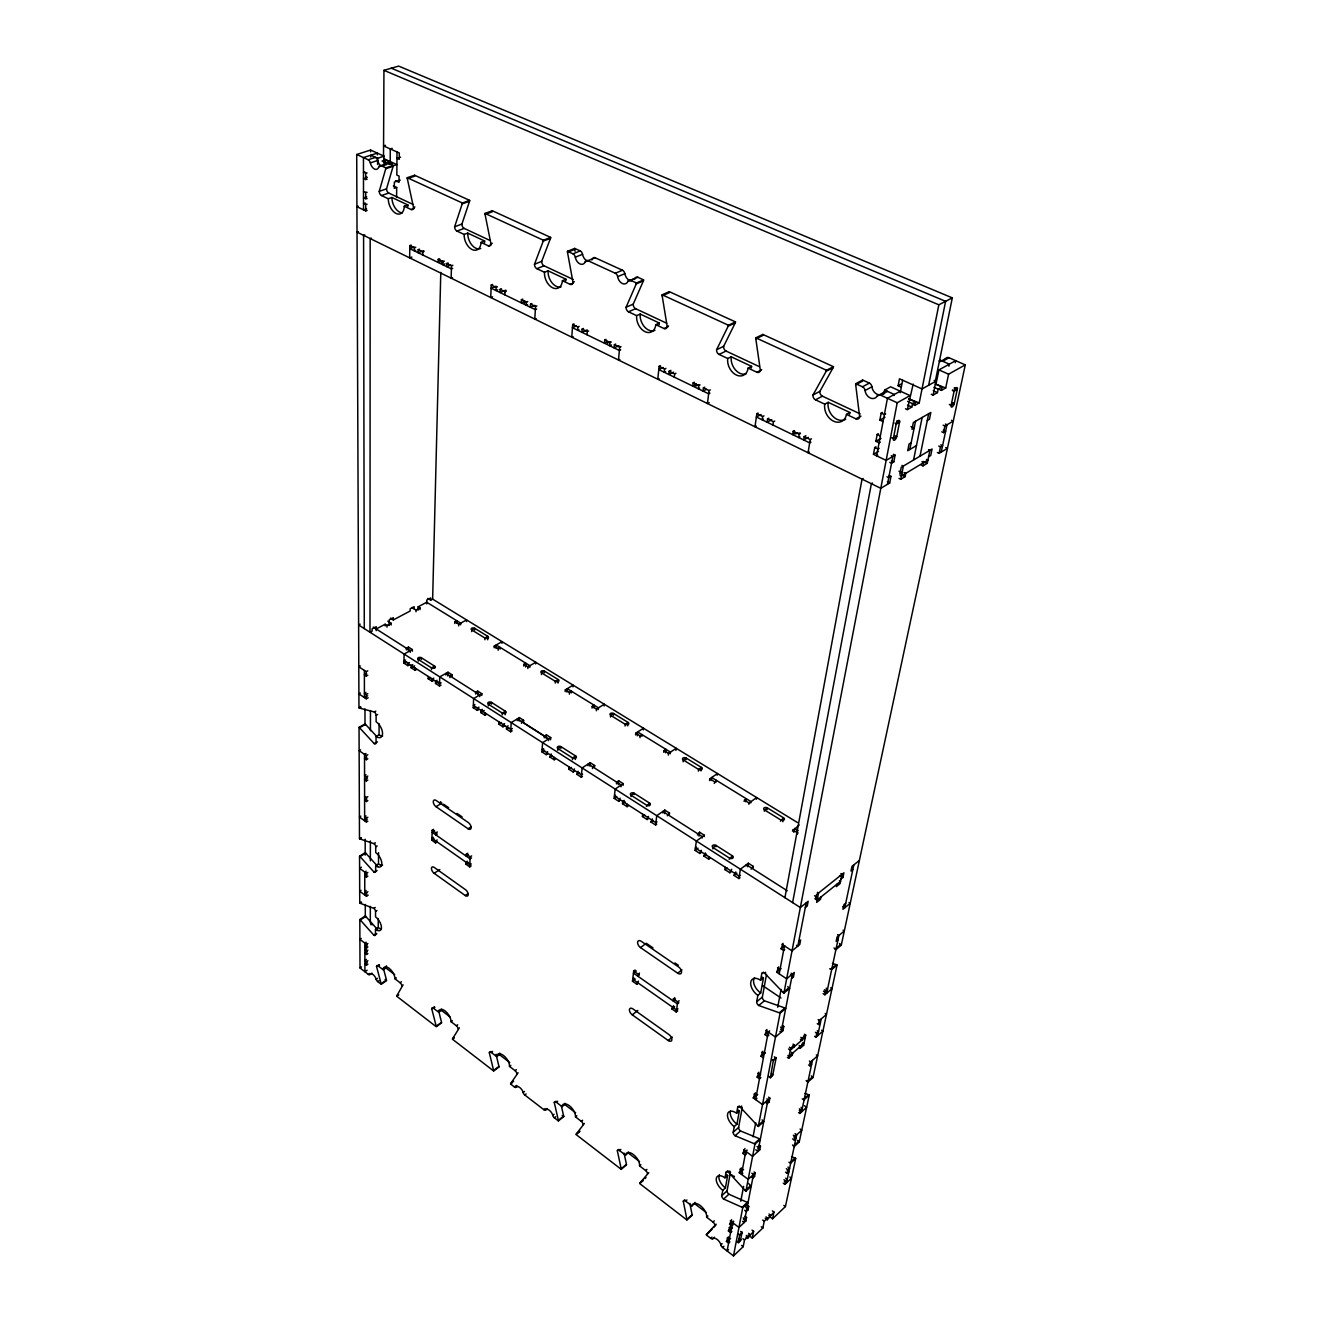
<?xml version="1.0" encoding="UTF-8"?>
<svg xmlns="http://www.w3.org/2000/svg" width="1322" height="1322" viewBox="0 0 1322 1322"><rect width="100%" height="100%" fill="white"/><g stroke="black" fill="none" stroke-linecap="round" stroke-linejoin="round"><path stroke-width="1.5" d="M370.325 923.087L370.325 906.347M370.358 860.837L370.375 840.99M370.441 730.719L370.457 710.575M370.821 157.054L370.821 155.203L377.613 158.276L384.058 156.194L384.008 165.713M370.606 151.832L370.606 150.047L356.709 154.492L358.956 707.799A2.71 1.438 60.3 0 0 359.468 708.063L374.275 711.98L375.795 711.137M372.143 924.838L370.887 922.806M377.332 154.889L377.332 153.104L370.606 150.047M377.58 929.614L365.781 916.41A2.462 1.19 57.2 0 0 365.302 915.964L359.815 919.55A2.462 1.19 57.2 0 1 360.295 919.98L373.779 935.117A2.479 1.206 57 0 0 375.481 934.621L375.498 929.316L378.241 927.499L378.274 918.592M361.617 902.381L360.228 903.273L373.845 908.363A2.495 1.223 57.2 0 1 375.547 911.436L375.531 916.824A8.709 4.263 57.1 0 1 381.463 927.532A8.709 4.263 57.1 0 1 375.498 929.316M377.828 866.488L365.698 853.087A2.528 1.272 58 0 0 365.203 852.657L359.551 856.177A2.528 1.256 58 0 1 360.047 856.606L373.928 871.991A2.545 1.272 57.8 0 0 375.663 871.38L375.679 865.761L378.505 863.977A8.94 4.528 57.9 0 0 382.587 865.249M361.402 838.065L359.981 838.941L373.994 843.667A2.561 1.305 58.1 0 1 375.729 846.84L375.712 852.558A8.957 4.511 57.9 0 1 381.827 863.597A8.957 4.511 57.9 0 1 375.679 865.761M382.62 735.957A9.452 5.04 59.8 0 1 379.05 734.768L376.059 736.503L376.043 742.766A2.694 1.421 59.6 0 1 374.209 743.608L359.551 727.761A2.677 1.405 59.9 0 0 359.039 727.331L365.004 723.944A2.661 1.405 59.9 0 1 365.516 724.373L377.398 737.197M374.275 711.98A2.727 1.454 60.1 0 1 376.126 715.367L376.109 721.746A9.469 5.04 59.8 0 1 382.554 733.479A9.469 5.04 59.8 0 1 376.059 736.503M376.208 630.66L376.225 626.694L372.077 628.892L372.077 631.156L369.995 632.247L370.177 238.555L371.383 238.125M377.596 164.424L377.613 158.276M378.505 863.977L378.555 852.657M379.05 734.768L379.1 723.712M935.232 381.595L952.319 297.88L398.666 66.1L383.942 70.314L383.512 156.74M381.314 866.29L381.314 864.77M385.396 161.548L385.413 159.979L382.124 161.053L388.85 164.126L392.105 163.069L392.089 166.208L396.897 164.622L383.925 158.69M385.115 625.95L385.132 624.248L376.208 628.975M387.015 627.157L387.032 625.455L385.132 624.248M389.197 625.471L389.246 619.82L393.328 617.671L393.295 619.935L410.134 611.028L410.184 608.781L414.183 606.666L414.15 608.913M391.114 624.992L391.13 623.29L387.792 621.191M396.583 197.523L396.683 187.509L393.345 185.956M397.013 151.997L396.831 175.066L399.079 176.09L399.013 182.32L395.542 180.717M409.407 664.801L407.854 665.66L403.954 663.148L404.086 654.06L412.348 649.548L408.448 647.069L406.383 648.193L406.366 649.895M411.192 245.082L409.837 245.595L409.655 257.889L411.886 257.046M407.854 665.66L407.903 663.396L409.44 662.537M409.837 245.595L414.397 247.792L414.348 250.883L415.703 250.387M408.382 650.903L408.448 647.069M410.266 652.374L410.283 650.672L373.234 627.074M416.595 669.411L415.042 670.271L411.125 667.759L411.159 665.478L412.712 664.635M419.57 249.147L418.215 249.643L418.165 252.733L423.552 250.734M412.315 651.25L412.348 649.548M416.017 611.772L416.05 610.086L411.886 607.509M415.042 670.271L415.091 668.007M422.759 254.964L422.809 251.874L418.215 249.643M418.066 610.169L418.132 606.798L426.725 602.254M418.281 661.165L418.314 659.463A2.148 1.272 1.4 0 1 418.38 657.662A2.148 1.272 1.4 0 1 421.404 657.761L434.608 666.156L434.558 668.304M419.999 609.657L420.032 607.971L418.132 606.798M421.371 659.463L421.404 657.761L418.314 659.463L431.517 667.891A2.148 1.289 1.6 0 0 434.558 667.974A2.148 1.289 1.6 0 0 434.608 666.156L431.517 667.891L431.484 669.61M426.692 603.939L426.775 600.006L430.724 597.924L430.675 600.171L432.641 599.13L797.43 822.515M433.715 680.417L432.178 681.293L428.196 678.731L428.262 676.467M439.598 258.831L438.243 259.343L438.177 262.45L441.763 261.095A2.495 1.074 2.9 0 0 443.498 261.492M432.641 599.13L440.788 272.365M441.697 262.83L441.746 261.095L439.813 260.153M432.178 681.293L432.228 679.029L433.781 678.153M438.243 259.343L442.903 261.607L442.837 264.714L445.068 263.855M441.036 685.127L439.482 686.002L435.5 683.424L435.549 681.161L437.103 680.285M448.158 262.979L446.803 263.491L446.72 266.598L450.769 265.061M437.086 841.982L435.632 842.907L431.897 840.28L432.178 830.282L433.633 829.357M439.482 686.002L439.747 676.881L447.993 672.22L452.008 674.765L451.959 676.484M446.803 263.491L451.496 265.772L451.133 278.182L452.488 277.653M435.632 842.907L435.698 840.924L437.152 839.999M437.384 831.984L435.93 832.893L435.863 834.909L437.318 833.984M445.878 675.096L445.927 673.377L479.803 694.942L479.721 696.661M738.188 1242.564L739.742 1234.649L742.138 1232.104L740.353 1240.912L738.436 1242.779L736.635 1240.945M447.861 676.071L447.993 672.22M449.893 677.657L449.959 675.939L452.008 674.765M454.768 623.505L454.834 621.819L456.801 620.745L456.718 623.273M458.651 625.901L458.717 624.215L466.583 619.919L466.517 621.604M460.634 624.827L460.684 623.141L426.576 602.154M471.69 631.635L471.772 629.95A2.082 1.206 2.6 0 1 471.772 628.231A2.082 1.206 2.6 0 1 474.714 628.314L487.868 636.378A2.099 1.223 2.8 0 1 487.868 638.129A2.099 1.223 2.8 0 1 484.91 638.03L471.772 629.95L474.714 628.314L474.648 630.016M471.194 865.927L469.74 866.885L465.922 864.191L466.005 862.192L467.443 861.233M467.79 853.202L466.336 854.144L466.253 856.16L468.434 854.739M478.895 709.435L477.358 710.344L473.243 707.716L473.64 698.545L481.852 693.753L477.738 691.142L475.689 692.331L475.623 694.05M492.61 284.494L491.255 285.04L490.71 297.533L492.511 296.806M469.74 866.885L470.186 856.838L471.64 855.896M477.589 694.579L477.738 691.142M477.358 710.344L477.457 708.063L478.994 707.154M497.452 286.841L496.114 287.386L495.981 290.526L497.766 289.799M486.446 714.293L484.91 715.219L480.778 712.558L480.894 710.278L482.431 709.369M501.517 288.807L500.162 289.353L500.03 292.493L505.83 290.146M481.77 695.471L481.852 693.753M484.844 639.732L484.91 638.03L487.868 636.378L487.702 639.765M484.91 715.219L485.025 712.922M504.905 294.856L505.054 291.716L506.392 291.171M488.347 705.948L488.429 704.229A2.198 1.339 2.8 0 1 488.413 702.329A2.198 1.339 2.8 0 1 491.52 702.412L505.417 711.269A2.198 1.355 3.1 0 1 505.45 713.186A2.198 1.355 3.1 0 1 502.343 713.103L488.429 704.229L491.52 702.412L491.42 704.13M494.147 647.78L494.23 646.078L502.063 641.649L501.98 643.335M496.014 648.358L496.196 644.971L529.907 665.693L529.792 667.395M498.146 650.242L498.229 648.54L500.195 647.433L500.096 649.119M504.492 725.894L502.955 726.819L498.774 724.125L498.89 721.845M522.785 299.103L521.446 299.664L521.281 302.804L524.851 301.333A2.578 1.14 3.9 0 0 526.933 301.78M502.244 714.822L502.343 713.103L505.417 711.269L505.235 714.706M524.735 303.118L523.793 300.854M502.955 726.819L503.087 724.522L504.624 723.597M527.742 301.515L526.404 302.06L526.239 305.217L527.577 304.655M512.209 730.835L510.672 731.777L506.458 729.066L506.59 726.786L508.127 725.844M531.89 303.515L530.552 304.077L530.37 307.233L534.815 305.365M510.672 731.777L511.201 722.589L519.397 717.631L523.628 720.325L523.512 722.043M536.881 305.927L535.542 306.489L534.782 319.098L536.137 318.519M517.249 720.589L517.348 718.854L548.713 738.849L548.597 740.568M519.182 721.068L519.397 717.631M523.743 666.024L523.859 664.322L525.809 663.181L525.578 666.999M521.479 723.283L521.595 721.564L523.628 720.325M527.842 668.535L527.941 666.833L535.757 662.272L535.641 663.975M541.442 674.567L541.557 672.865A2.132 1.272 4.1 0 1 541.475 671.047A2.132 1.272 4.1 0 1 544.482 671.13L558.314 679.624A2.148 1.289 4.4 0 1 558.413 681.458A2.148 1.289 4.4 0 1 555.389 681.359L541.557 672.865L544.482 671.13L544.367 672.832M547.771 753.705L546.25 754.664L541.921 751.888L542.598 742.667L550.745 737.577L546.416 734.834L544.383 736.106L544.267 737.825M574.029 323.907L572.69 324.485L571.748 337.193L573.104 336.598M546.168 738.287L546.416 734.834M546.25 754.664L547.572 751.64M579.168 326.402L577.846 326.98L577.598 330.17L578.937 329.575M550.58 739.742L550.745 737.577M555.257 683.077L555.389 681.359L558.314 679.624L558.049 683.028M555.339 759.043L554.199 759.77L549.853 756.977L551.175 753.953M583.465 328.484L582.143 329.062L581.895 332.252L587.199 329.922M554.199 759.77L554.381 757.473M587.067 334.763L587.315 331.574L588.654 330.979M557.818 750.351L557.967 748.616A2.247 1.421 4.5 0 1 557.851 746.616A2.247 1.421 4.5 0 1 561.024 746.699L575.648 756.002A2.247 1.421 4.9 0 1 575.764 758.035A2.247 1.421 4.9 0 1 572.591 757.952L557.967 748.616L561.024 746.682L560.875 748.434M565.172 691.555L565.304 689.853L573.087 685.127L572.955 686.845M566.973 692.084L567.254 688.663L598.436 707.832L598.288 709.55M569.385 694.149L569.518 692.447L571.468 691.257L571.319 692.959M574.31 771.238L573.17 771.982L568.774 769.156L568.972 766.843M606.038 339.407L604.716 340.002L604.451 343.208L607.971 341.621A2.644 1.223 5 0 0 610.12 342.084M572.443 759.687L572.591 757.952L575.648 756.002L575.334 759.472M607.79 343.423L606.848 341.109M573.17 771.982L574.508 768.941M611.309 341.952L609.971 342.547L609.706 345.753L611.475 344.959M582.424 776.444L581.283 777.187L576.855 774.345L578.193 771.304M615.705 344.084L614.383 344.678L614.102 347.884L618.944 345.686M581.283 777.187L582.11 767.933L590.223 762.695L594.669 765.521L594.503 767.256M620.993 346.645L619.671 347.24L618.498 360.047L619.853 359.435M592.058 708.113L592.223 706.394L594.156 705.188L593.925 707.766M588.042 765.735L588.207 763.984L621.208 785.02L621.026 786.755M589.893 766.165L590.223 762.695M596.354 710.757L596.519 709.038L604.27 704.213L604.088 705.931M592.487 768.578L592.653 766.843L594.669 765.521M610.5 717.086L610.698 715.351A2.181 1.339 5.7 0 1 610.516 713.434A2.181 1.339 5.7 0 1 613.59 713.516L613.425 715.235M619.853 800.504L618.713 801.281L614.168 798.356L615.143 789.069L623.224 783.665L618.679 780.773L616.663 782.112L616.482 783.863M660.438 365.731L659.133 366.359L657.761 379.249L659.1 378.604M618.266 784.69L618.679 780.773M625.025 726.009L625.223 724.291L628.099 722.44L613.59 713.533L610.681 715.367L625.223 724.291A2.198 1.355 6.1 0 0 628.314 724.373A2.198 1.355 6.1 0 0 628.115 722.44L627.735 725.877M618.713 801.281L620.101 798.191M665.908 368.375L664.586 369.003L664.239 372.242L665.561 371.614M623.042 785.417L623.224 783.665M628.611 805.627L627.091 806.651L622.513 803.71L622.761 801.396L624.281 800.372M670.915 370.375L669.163 371.218L668.816 374.457L673.609 372.16M627.091 806.651L627.339 804.338M674.303 377.117L674.666 373.878L675.972 373.25M635.568 734.933L635.75 733.214L643.467 728.207L643.252 729.942M637.254 735.825L637.683 731.958L670.452 752.119L670.237 753.837M631.007 796.621L631.139 795.315A2.297 1.487 6.5 0 1 630.941 793.2A2.297 1.487 6.5 0 1 634.18 793.266L649.565 803.082A2.313 1.504 6.9 0 1 649.796 805.23A2.313 1.504 6.9 0 1 646.557 805.148L631.139 795.315L634.18 793.266L634.031 794.572M639.997 737.659L640.178 735.941L642.112 734.668L641.914 736.404M648.573 818.467L647.069 819.508L642.442 816.533L642.707 814.203M694.463 382.207L693.158 382.835L692.778 386.09L696.248 384.388A2.727 1.289 6.3 0 0 698.776 384.851M646.392 806.453L649.565 803.082L649.251 805.693M696.016 386.206L696.231 384.388L695.075 383.826M647.069 819.508L648.474 816.401M700.049 384.917L698.743 385.545L698.363 388.8L699.668 388.156M656.737 824.201L655.613 824.994L650.953 822.003L652.357 818.896M704.725 387.164L703.42 387.825L703.023 391.081L706.51 389.346M638.212 983.155L636.807 984.246L632.478 981.221L633.701 971.108L635.138 970.018M663.809 752.35L664.008 750.632L665.941 749.343L665.511 752.796M655.613 824.994L656.753 815.691L664.801 810.105L669.477 813.08L669.263 814.831M710.36 389.891L709.055 390.552L707.435 403.541L709.187 402.665M636.807 984.246L638.46 981.139M639.468 973.058L637.799 976.165L639.22 975.074M668.321 755.126L668.535 753.408L676.203 748.285L675.922 750.433M662.619 812.799L662.785 811.493L702.379 836.71L702.18 838.016M664.355 813.592L664.801 810.105M667.313 815.79L669.477 813.08M683.094 761.753L683.325 760.034A2.247 1.405 7.6 0 1 683.044 758.002A2.247 1.405 7.6 0 1 686.184 758.084L701.47 767.454A2.264 1.421 8 0 1 701.767 769.503A2.264 1.421 8 0 1 698.594 769.421L683.325 760.034L686.184 758.084L685.969 759.803M698.363 771.156L698.594 769.421L701.47 767.454L700.99 770.908M677.674 1010.851L676.253 1011.974L671.824 1008.851L673.526 1005.712M674.666 997.614L672.964 1000.771L675.443 998.804M701.354 852.376L699.867 853.467L695.058 850.377L696.38 841.04L704.362 835.273L699.553 832.216L697.388 834.959M758.134 413.026L756.845 413.703L754.978 426.791L756.283 426.097M699.008 836.148L699.553 832.216M676.253 1011.974L677.707 1001.861L679.128 1000.737M709.55 780.542L709.798 778.823L717.416 773.519L717.168 775.254M699.867 853.467L701.321 850.31M763.967 415.852L762.678 416.529L762.199 419.818L763.488 419.124M711.269 780.509L711.715 777.485L750.979 801.628L750.764 802.933M704.18 836.578L704.362 835.273M714.211 783.417L716.375 780.36L716.111 782.079M709.831 858.325L708.708 859.151L703.882 856.045L705.337 852.888M768.859 418.215L767.553 418.892L767.074 422.181L771.8 419.685M708.708 859.151L709.055 856.821M772.957 425.023L773.436 421.735L774.725 421.057M712.905 848.939L713.087 847.617A2.38 1.57 9 0 1 712.773 845.369A2.38 1.57 9 0 1 716.078 845.436L732.371 855.813A2.38 1.586 9.5 0 1 732.718 858.094A2.38 1.586 9.5 0 1 729.397 858.028L713.087 847.617L716.078 845.436L715.88 846.758M730.967 871.909L729.86 872.751L724.952 869.595L725.315 867.265M794.489 430.625L793.2 431.319L792.688 434.624L796.108 432.757A2.826 1.388 8 0 0 800.041 432.922M729.182 859.35L732.371 855.813L731.958 858.441M795.91 434.013L794.853 432.178M729.86 872.751L731.71 869.298M800.471 433.517L799.182 434.211L798.67 437.516L799.942 436.822M744.104 801.363L746.203 798.703L745.724 801.727M740.006 877.709L738.882 878.552L733.958 875.379L735.809 871.925M805.891 435.698L804.189 436.64L803.66 439.945L808.353 437.367M748.863 804.305L749.078 802.999L756.647 797.53L756.349 799.265M738.882 878.552L740.403 869.198L748.335 863.233L753.292 866.389L753.077 867.711M811.493 438.854L810.221 439.548L808.056 452.752L809.345 452.041M746.137 866.042L746.352 864.72L787.251 890.764M747.756 866.753L748.335 863.233M751.111 869.198L753.292 866.389M764.331 811.278L764.562 809.989A2.313 1.487 10 0 1 764.166 807.841A2.313 1.487 10 0 1 767.388 807.907L783.516 817.806A2.33 1.504 10.4 0 1 783.946 819.987A2.33 1.504 10.4 0 1 780.707 819.904L764.562 809.989L767.388 807.907L767.091 809.642M780.476 821.21L783.516 817.806L782.839 821.722M709.17 1232.203L706.245 1234.897L710.674 1238.317A2.826 1.438 49.7 0 0 712.855 1238.714A5.652 2.875 49.5 0 1 717.251 1239.54A5.652 2.875 49.5 0 1 720.837 1244.861A2.842 1.438 49.4 0 0 722.622 1247.522L733.495 1255.9L742.733 1207.697A2.908 1.52 49.3 0 0 742.105 1207.3L723.63 1199.054A2.875 1.504 49.7 0 1 721.795 1195.65L722.754 1190.345L725.398 1187.949L727.662 1175.44A10.113 5.338 49.8 0 0 725.96 1174.366M722.754 1190.345A10.113 5.338 49.8 0 1 716.276 1178.414A10.113 5.338 49.8 0 1 725.001 1177.852L725.976 1172.449L727.976 1170.648M725.976 1172.449A2.908 1.553 49.8 0 1 728.488 1172.267L745.294 1190.577A2.925 1.553 49.4 0 0 745.922 1191.139L754.945 1144.108A2.991 1.636 49.5 0 0 754.284 1143.712L735.115 1135.747A2.958 1.619 50 0 1 733.214 1132.227L734.222 1126.575L736.949 1124.179L739.362 1110.86A10.394 5.718 50.1 0 0 737.61 1109.786M734.222 1126.575A10.411 5.718 50.1 0 1 727.546 1114.198A10.411 5.718 50.1 0 1 736.635 1113.256L737.659 1107.489L739.378 1105.985M766.529 974.314L762.381 997.052A3.123 1.851 50.7 0 0 764.397 1000.804L785.02 1007.992A3.14 1.867 50.2 0 1 785.731 1008.372L780.063 1013.164A3.156 1.867 50.3 0 0 779.352 1012.784L758.729 1005.513A3.123 1.851 50.8 0 1 756.696 1001.746L757.853 995.35A10.989 6.527 51 0 1 750.764 982.081A10.989 6.527 51 0 1 760.58 980.23L763.438 977.883A10.973 6.544 50.9 0 0 762.199 977.14M760.58 980.23L761.753 973.686L763.554 972.232M757.853 995.35L760.712 992.987L763.438 977.883M792.44 831.158L799.132 824.994M721.795 1195.65L727.067 1190.841L730.488 1172.036M733.214 1132.227L738.618 1127.451L742.27 1107.39M793.844 832.348L794.555 828.431L798.191 830.662M784.921 897.671L862.027 479.142L863.15 478.481M797.364 834.182L797.844 832.695M883.889 394.088L884.633 390.056L890.615 386.801L900.299 391.196M729.876 1241.87L728.587 1243.093L726.439 1241.441L728.372 1236.83M731.859 1231.344L730.554 1232.567L728.405 1230.931L730.355 1226.271M733.099 1224.75L731.793 1225.973L729.645 1224.321L731.595 1219.644M754.003 1171.92L755.259 1172.845L748.186 1179.34L739.279 1172.73L741.295 1167.871M746.467 1153.858L745.129 1155.081L742.881 1153.428L744.93 1148.504M768.528 1097.161L769.834 1098.103L762.53 1104.548L753.259 1097.938L755.358 1092.798M760.861 1077.579L759.472 1078.785L757.142 1077.133L758.927 1072.225M763.405 1057.897L761.042 1056.245L762.844 1051.254M768.892 1035.043L767.471 1036.25L765.074 1034.597L766.925 1029.524M791.548 978.462L793.448 976.875L794.307 972.48L786.656 978.825L776.741 972.199L778.641 966.894M784.706 949.543L783.615 950.419L781.104 948.766L783.054 943.363M893.325 454.305L895.11 455.148L886.153 460.403L873.462 454.322L874.734 447.53L876.007 446.803M880.353 442.077L879.08 442.804L875.891 441.3L877.18 434.459L878.452 433.732M883.063 421.586L879.857 420.082L881.163 413.142L882.435 412.431M768.264 1032.069L755.573 1099.573L756.944 1098.367M779.203 973.851L784.458 945.908M792.605 902.596L871.38 483.72L872.503 483.042M740.783 1201.235L743.625 1186.363M753.061 1136.771L755.721 1122.725M777.7 1007.232L781.104 989.385M894.102 395.526L894.283 394.501M901.323 387.181L898.134 385.743L899.472 378.786L922.012 388.949L935.926 381.215L934.109 380.406M737.659 1107.489A2.991 1.653 50.1 0 1 740.287 1107.192L757.688 1125.881A3.008 1.669 49.6 0 0 758.332 1126.443L780.063 1013.164M761.753 973.686A3.156 1.9 51 0 1 764.595 973.141L783.235 992.558A3.189 1.917 50.4 0 0 783.913 993.119L897.208 402.764L910.065 395.609L900.332 391.18L887.442 398.269L876.618 455.826L877.758 455.181M900.265 392.7L902.645 380.24M896.217 423.751L893.358 438.557A3.008 1.289 -63.7 0 0 894.548 440.143A3.008 1.289 -63.7 0 0 896.729 436.607L899.604 421.817A2.313 0.992 -63.9 0 0 899.472 420.644L899.175 420.429A3.52 1.504 -63.9 0 0 897.175 421.685L896.878 422.131A2.313 0.992 -63.9 0 0 896.2 423.751L894.994 423.189M806.222 902.843L797.827 946.122L796.555 945.296M887.459 484.315L892.879 456.454L891.292 455.693M730.289 1220.867L738.948 1227.444L745.889 1220.933L746.566 1217.463L744.947 1216.223M744.666 1210.291L746.302 1211.514L748.037 1209.894L748.731 1206.391L747.095 1205.152M751.54 1177.175L752.796 1178.1L754.548 1176.481L755.259 1172.845M743.575 1149.71L752.598 1156.32L759.753 1149.826L760.481 1146.108L759.208 1145.166M765.95 1102.68L767.256 1103.622L769.073 1102.003L769.834 1098.103M765.868 1030.416L775.485 1037.043L782.971 1030.631L783.781 1026.45L782.426 1025.525M358.378 231.647L357.023 232.127L880.799 488.314L889.673 482.993L890.978 476.366L889.194 475.507M889.789 462.336L891.573 463.196L893.788 461.89L895.11 455.148M733.495 1255.9L743.195 1246.679L744.517 1239.937L747.922 1236.698L746.319 1235.475M905.504 408.762L907.322 409.605L913.188 384.091M745.988 1237.177L747.591 1238.383L747.922 1236.698M907.322 409.605L911.783 407.077L912.477 403.607L915.485 401.905L908.825 398.88M747.591 1238.383L753.623 1231.311L752.02 1230.104M912.973 404.549L914.791 405.391L915.485 401.905M898.993 478.399L900.761 479.258L903.356 466.071L901.968 465.41M749.078 1235.64L752.268 1238.07L753.623 1231.311M915.551 421.239L909.784 449.513M914.791 405.391L919.236 402.88L938.835 304.804L952.319 297.88M787.367 1057.352L788.689 1058.278L790.721 1048.181L794.34 1045.024L793.018 1044.116M820.979 896.977L820.516 899.307L816.682 902.381L818.516 893.044L817.393 892.333M900.761 479.258L905.107 476.631L905.768 473.359L904 472.516M788.689 1058.278L792.308 1055.121L792.721 1053.105L791.382 1052.196M794.34 1045.024L793.944 1047.057L792.605 1046.148M913.552 460.006L922.145 417.471M928.655 385.264L945.61 301.333L391.329 68.199M920.013 456.156L928.672 413.736M752.268 1238.07L762.877 1227.989L764.248 1221.247L767.603 1218.074L766 1216.884M931.299 394.253L933.101 395.063L935.926 381.215M798.769 1047.421L800.091 1048.329L800.504 1046.313L799.182 1045.421M804.404 1034.234L805.742 1035.126L802.157 1038.249L801.743 1040.265L800.421 1039.356M936.092 383.694L938.951 369.896L948.585 374.176L965.291 364.872L948.981 357.733A3.817 3.09 64.2 0 0 945.527 358.708A7.635 6.164 64.7 0 1 939.099 360.84M765.256 1218.273L767.239 1219.776L767.603 1218.074M933.101 395.063L937.447 392.617L938.157 389.18L942.123 386.949L935.513 383.991M800.091 1048.329L803.66 1045.223L805.742 1035.126M836.809 884.302L836.33 886.632L840.081 883.608L841.998 874.305L840.891 873.611M921.252 465.047L923.004 465.889L923.681 462.617L921.93 461.791M767.239 1219.776L773.965 1212.043L772.379 1210.853M939.612 389.577L941.413 390.387L942.123 386.949M923.004 465.889L927.251 463.328L929.928 450.273L928.556 449.629M948.899 366.194L949.328 364.178L939.81 359.964M841.056 878.965L842.924 877.461L843.899 872.801L816.599 894.564L815.674 899.257L817.607 897.721L814.534 895.771M770.181 1217L772.56 1218.785L773.965 1212.043M941.413 390.387L945.709 387.957L948.585 374.176M955.277 362.674L955.69 360.675L938.917 369.912M783.252 1183.19L784.871 1184.38L785.598 1180.91L787.268 1179.356L785.648 1178.183M785.565 1172.184L787.201 1173.358L787.929 1169.854L789.598 1168.301L787.978 1167.128M792.572 1138.837L794.241 1140.027L795.001 1136.391L801.743 1130.211L800.091 1129.038M798.571 1112.562L799.843 1113.455L800.62 1109.736L802.338 1108.183L801.066 1107.307M808.601 1064.921L809.89 1065.813L810.717 1061.913L817.64 1055.782L816.352 1054.89M814.6 1036.349L815.922 1037.241L816.765 1033.242L818.516 1031.705L817.211 1030.813M817.277 1023.625L818.599 1024.517L819.458 1020.468L826.498 1014.371L825.176 1013.478M823.094 993.599L824.878 994.788L825.754 990.624L827.539 989.104L826.184 988.212M937.381 452.554L939.116 453.363L940.504 446.853L942.586 445.597L940.834 444.787M941.743 431.815L943.495 432.625L944.899 426.015L953.278 421.107L951.51 420.297M812.452 1060.376L801.545 1111.901L799.298 1110.331M817.674 1035.704L821.226 1018.932M853.83 864.885L844.758 907.784L842.874 906.595M941.214 452.107L946.998 424.775L945.428 424.065M954.187 390.816L951.113 405.309A2.925 1.19 -64.2 0 0 952.171 406.912A2.925 1.19 -64.2 0 0 954.269 403.491L957.359 389.015A2.247 0.925 -64.4 0 0 957.277 387.858L957.012 387.627A3.421 1.405 -64.3 0 0 955.145 388.8L954.848 389.23A2.247 0.925 -64.4 0 0 954.187 390.816L952.402 390.023M772.56 1218.785L785.417 1206.573L795.695 1158.469A2.826 1.57 48.7 0 0 795.067 1158.089L791.597 1156.651M792.556 1144.968L793.58 1146.075A2.859 1.586 48.8 0 0 794.192 1146.604L799.232 1141.96L809.246 1095.128A2.908 1.669 48.9 0 0 808.585 1094.748L804.982 1093.377M806.139 1080.487L807.213 1081.627A2.941 1.702 49.1 0 0 807.841 1082.156L812.997 1077.546L837.041 965.043A3.057 1.9 49.6 0 0 836.33 964.68L832.447 963.424M834.05 947.957L835.207 949.13A3.107 1.95 49.9 0 0 835.884 949.675L841.288 945.164L965.291 364.872M740.766 1240.053L739.18 1238.714M407.787 206.562A12.063 7.337 70.7 0 0 407.903 204.993L404.251 206.265A12.096 7.321 70.6 0 1 396.154 213.503A12.096 7.321 70.6 0 1 388.271 198.746L381.48 195.54A3.437 2.066 70.8 0 1 379.232 191.343L385.743 168.737A3.487 2.099 71.4 0 0 385.842 167.861L393.212 165.448A3.487 2.115 71.5 0 1 393.113 166.308L386.536 188.864A3.437 2.082 70.9 0 0 388.767 193.062L412.828 204.332M484.513 242.62A12.328 7.833 70.1 0 0 484.662 241.034L481.043 242.405A12.344 7.816 70.1 0 1 472.185 249.594A12.344 7.816 70.1 0 1 464.121 234.44L456.933 231.053A3.52 2.214 70.3 0 1 454.636 226.74L462.204 203.885A3.569 2.247 70.9 0 0 462.336 202.993L469.657 200.382A3.553 2.247 71.1 0 1 469.525 201.275L461.907 224.079A3.503 2.214 70.4 0 0 464.187 228.392L489.652 240.307M534.501 264.235L543.226 241.133A3.636 2.396 70.3 0 0 543.392 240.24L550.663 237.415A3.636 2.413 70.4 0 1 550.497 238.324L541.706 261.359L534.501 264.235A3.586 2.363 69.5 0 0 536.848 268.68L544.466 272.266A12.609 8.362 69.3 0 0 552.712 287.832A12.609 8.362 69.3 0 0 562.412 280.71L565.998 279.223A12.592 8.362 69.3 0 1 565.799 280.842M626.099 307.233L636.246 283.9A3.735 2.594 69.2 0 0 636.444 282.974L643.616 279.917A3.718 2.594 69.3 0 1 643.417 280.826L633.238 304.126L626.099 307.233A3.685 2.545 68.3 0 0 628.512 311.81L636.642 315.644A12.923 8.99 67.9 0 0 645.086 331.706A12.923 8.99 67.9 0 0 655.795 324.65L659.348 323.047A12.906 8.99 68 0 1 659.067 324.7M403.078 984.791L396.782 995.813L398.467 994.64M716.607 349.719L728.191 326.17A3.817 2.776 67.7 0 0 728.439 325.245L735.511 321.924A3.801 2.776 67.8 0 1 735.263 322.849L723.63 346.364L716.607 349.719A3.768 2.727 66.7 0 0 719.069 354.428L727.711 358.51A13.253 9.634 66.2 0 0 736.354 375.035A13.253 9.634 66.2 0 0 748.103 368.094L751.59 366.376A13.22 9.634 66.2 0 1 751.26 368.028M459.378 1027.838L452.504 1038.762L454.19 1037.539M824.746 404.168L828.183 402.318L849.914 412.53L846.477 414.397A13.6 10.328 63.5 0 1 833.587 421.206A13.6 10.328 63.5 0 1 824.746 404.168L815.509 399.822A3.867 2.925 64.3 0 1 812.997 394.981L826.217 371.218A3.916 2.975 65.3 0 0 826.514 370.292L833.455 366.69L762.86 334.433L755.82 337.821A3.85 2.842 66.9 0 0 755.82 338.862L760.348 370.259A3.817 2.793 65.8 0 1 756.928 372.259L748.103 368.094M812.997 394.981L819.888 391.345L833.157 367.632A3.9 2.975 65.4 0 0 833.455 366.69M518.108 1072.77L510.639 1083.577L512.308 1082.288M584.39 1123.452L576.194 1134.111L579.829 1131.136M648.738 1172.664L639.848 1183.157L641.814 1181.455M645.07 1178.613L646.012 1177.456M716.094 1224.189L706.427 1234.484L709.336 1231.79M712.112 1229.13L711.269 1229.989M713.682 1227.427L715.78 1225.147M728.538 1249.621L727.1 1250.976L732.454 1222.503L733.76 1221.28M738.238 1242.168L740.832 1239.722L739.213 1238.499M722.622 1247.522L723.911 1246.299M784.871 1184.38L791.498 1178.166L789.878 1176.993M720.837 1244.861L722.126 1243.638M726.439 1241.441L729.033 1239.011M730.521 1238.466L729.215 1239.689L727.083 1238.053M728.405 1230.931L731.661 1227.89M732.504 1227.907L731.198 1229.13L729.05 1227.494M746.566 1217.463L744.831 1219.082L743.212 1217.859M712.855 1238.714L714.475 1237.21M748.731 1206.391L746.98 1208.011L745.344 1206.771M729.645 1224.321L732.9 1221.28M787.201 1173.358L788.87 1171.804L787.234 1170.631M742.105 1207.3L747.36 1202.409A2.892 1.537 49.3 0 1 747.988 1202.805L742.733 1207.697M788.904 1162.253L790.06 1162.732L795.067 1158.089M795.695 1158.469L790.705 1163.112A2.826 1.553 48.8 0 0 790.06 1162.732M710.674 1238.317L711.98 1237.111M709.666 1231.493L710.625 1230.584M745.294 1190.577L750.582 1185.702A2.925 1.57 49.3 0 0 751.21 1186.247L745.922 1191.139M793.58 1146.075L798.62 1141.448A2.842 1.603 48.8 0 0 799.232 1141.96M714.789 1225.395A2.826 1.454 49.7 0 0 712.971 1222.057L714.277 1220.85M794.241 1140.027L795.927 1138.473L793.861 1136.986M723.63 1199.054L728.901 1194.229L747.36 1202.409M712.971 1222.057L706.626 1217.198L707.931 1215.992M686.928 1219.859A2.776 1.405 50.2 0 0 686.911 1219.446L692.1 1214.72L689.869 1203.4M739.279 1172.73L742.27 1170.003M743.526 1169.524L742.187 1170.73L739.956 1169.094M742.832 1173.176L741.493 1174.382L745.823 1151.363L747.178 1150.14M799.843 1113.455L806.635 1107.291L804.404 1105.704M728.488 1172.267L729.827 1171.061M686.911 1219.446L683.292 1201.285A2.793 1.438 50.3 0 1 685.655 1201.153L691.918 1205.945L694.529 1203.582A9.849 5.057 50 0 1 694.926 1202.409M725.001 1177.852L727.662 1175.44M760.481 1146.108L758.696 1147.711L756.994 1146.488M742.881 1153.428L746.236 1150.404M754.284 1143.712L759.671 1138.837A2.975 1.636 49.5 0 1 760.332 1139.234L754.945 1144.108M802.256 1098.896L803.462 1099.359L808.585 1094.748M809.246 1095.128L804.123 1099.739A2.908 1.669 49 0 0 803.462 1099.359M683.292 1201.285L684.928 1199.814M685.655 1201.153L686.961 1199.979M758.332 1126.443L763.769 1121.585A3.008 1.669 49.6 0 1 763.125 1121.023L762.034 1119.866M757.688 1125.881L763.125 1121.023M807.213 1081.627L812.369 1077.017A2.925 1.702 49 0 0 812.997 1077.546M735.115 1135.747L740.518 1130.954L759.671 1138.837M809.89 1065.813L811.625 1064.276L809.907 1063.086M740.287 1107.192L741.659 1106.002M753.259 1097.938L756.68 1094.913M736.635 1113.256L739.362 1110.86M757.688 1094.451L756.3 1095.657L753.986 1094.005M815.922 1037.241L822.912 1031.127L821.606 1030.235M642.128 1181.174L643.12 1180.315M641.98 1181.587L639.699 1183.587L686.911 1219.991L692.117 1215.265A2.776 1.421 50.2 0 0 692.1 1214.72M642.31 1181.306L643.285 1180.447M757.142 1077.133L760.596 1074.125M818.599 1024.517L820.367 1022.98L819.045 1022.088M647.416 1173.82A2.743 1.405 51.2 0 0 645.632 1170.548L646.954 1169.408M645.632 1170.548L639.567 1165.905L640.889 1164.765M761.042 1056.245L764.876 1052.956M765.223 1052.907L764.182 1053.799L761.803 1052.147M783.781 1026.45L781.913 1028.037L780.558 1027.111M621.224 1169.177A2.694 1.355 51.6 0 0 621.191 1168.797L626.446 1164.302L624.067 1153.081M824.878 994.788L831.984 988.724L830.629 987.831M626.463 1164.847L621.224 1169.342L576.078 1134.54L578.375 1132.64M621.191 1168.797L617.341 1150.784A2.71 1.372 51.7 0 1 619.539 1150.586L625.521 1155.164L628.165 1152.916A9.551 4.875 51.4 0 1 628.347 1152.09M765.074 1034.597L769.668 1030.863M779.352 1012.784L785.02 1007.992M829.671 968.795L830.96 969.208L836.33 964.68M617.341 1150.784L618.993 1149.38M837.041 965.043L831.67 969.571A3.074 1.9 49.7 0 0 830.96 969.208M619.539 1150.586L620.861 1149.462M783.913 993.119L789.631 988.344A3.173 1.917 50.4 0 1 788.937 987.782L787.763 986.576M783.235 992.558L788.937 987.782M835.207 949.13L840.61 944.619A3.09 1.95 49.8 0 0 841.288 945.164M758.729 1005.513L764.397 1000.804M837.966 939.876L836.148 941.38L837.074 937.001L844.312 931.002L843.089 930.209M756.696 1001.746L762.381 997.052M776.741 972.199L781.12 968.547M578.706 1132.359L579.697 1131.549M562.197 1115.487L563.684 1116.644L558.396 1120.907A2.627 1.305 52.9 0 0 558.363 1120.362L554.298 1102.515A2.644 1.322 53 0 1 556.347 1102.251L562.065 1106.63A9.287 4.693 52.8 0 1 569.369 1105.721A9.287 4.693 52.8 0 1 575.5 1116.908L581.3 1121.337L582.622 1120.246M764.595 973.141L765.669 972.248M798.703 941.594L800.636 940.025L799.744 944.552L792.027 950.865L781.946 944.255M845.7 903.273L843.866 904.777L842.924 909.272L850.228 903.306L848.988 902.529M781.104 948.766L784.739 945.825M668.155 1040.48A4.379 2.429 52 0 0 671.857 1039.869A4.379 2.429 52 0 0 668.998 1034.597L632.974 1008.95A4.313 2.38 52.9 0 0 629.421 1009.611A4.313 2.38 52.9 0 0 632.263 1014.833L668.155 1040.48L672.336 1037.092M575.5 1116.908L576.838 1115.818M558.363 1120.362L563.651 1116.099L561.387 1106.084M558.396 1120.907L554.414 1117.834A2.627 1.305 52.9 0 1 552.745 1115.338L554.067 1114.264M554.414 1117.834L555.736 1116.776M805.313 907.553L807.263 905.983L808.172 901.29L800.339 907.536L358.626 624.976L360.179 624.166M852.855 869.529L850.988 871.016L851.979 866.356L859.383 860.457M562.065 1106.63L564.725 1104.481A9.271 4.693 52.8 0 1 565.023 1103.292M554.298 1102.515L555.951 1101.193M671.824 1008.851L674.633 1006.62M512.192 1082.718L510.523 1083.99L514.39 1086.981A2.578 1.272 53.8 0 0 516.191 1087.18A5.156 2.561 53.6 0 1 519.827 1087.576A5.156 2.561 53.6 0 1 523.132 1092.517A2.594 1.289 53.5 0 0 524.784 1094.996L543.788 1109.637A2.611 1.305 53.2 0 0 545.655 1109.869L547.308 1108.547M556.347 1102.251L557.686 1101.193M677.955 1008.835L676.55 1009.958L632.726 979.205L634.147 978.115M543.788 1109.637L545.11 1108.58M678.83 1002.77L677.426 1003.894L633.469 973.141L636.312 970.959M632.263 1014.833L637.848 1010.438M523.132 1092.517L524.47 1091.493M677.674 973.19A4.495 2.594 52.6 0 0 681.524 972.397A4.495 2.594 52.6 0 0 678.566 966.927L641.302 941.33A4.429 2.528 53.5 0 0 637.617 942.189A4.429 2.528 53.5 0 0 640.526 947.593L677.674 973.19L681.97 969.852M524.784 1094.996L526.123 1093.955M516.191 1087.18L517.53 1086.139M514.39 1086.981L516.39 1085.428M512.639 1082.024L513.63 1081.264M493.668 1070.837A2.545 1.256 54.2 0 0 493.618 1070.456L489.338 1052.791A2.561 1.272 54.4 0 1 491.239 1052.444L496.708 1056.625A9.023 4.495 54.1 0 1 503.5 1055.485A9.023 4.495 54.1 0 1 509.515 1066.424L515.051 1070.655L516.39 1069.63M632.478 981.221L635.32 979.04M509.515 1066.424L510.854 1065.4M493.618 1070.456L498.939 1066.408L496.031 1054.295M498.989 1066.953L493.668 1071.002L452.421 1039.191L454.09 1037.968M640.526 947.593L646.276 943.264L653.018 947.891M496.708 1056.625L499.385 1054.592A9.006 4.495 54.1 0 1 499.766 1053.072M740.386 875.379L739.262 876.222L695.389 848.046L696.512 847.22M733.958 875.379L736.932 873.148M489.338 1052.791L491.007 1051.535M491.239 1052.444L492.594 1051.436M724.952 869.595L727.183 867.926M703.882 856.045L706.493 854.128M695.058 850.377L698.049 848.195M438.507 1010.339L441.548 1022.336L436.194 1026.203L431.732 1008.703A2.495 1.223 55.5 0 1 433.533 1008.306L438.755 1012.305A8.808 4.313 55.3 0 1 445.117 1010.95A8.808 4.313 55.3 0 1 451.033 1021.691L456.338 1025.74L457.676 1024.765M451.033 1021.691L452.388 1020.716M441.614 1022.881L436.26 1026.731L396.716 996.243L398.715 994.838M438.755 1012.305L441.449 1010.372A8.791 4.33 55.3 0 1 441.647 1009.182M431.732 1008.703L434.442 1006.786M433.533 1008.306L434.872 1007.347M657.017 821.887L655.894 822.681L614.416 796.042L615.556 795.266M650.953 822.003L653.2 820.417M383.363 968.2L386.503 980.081L381.133 983.75L376.522 966.415A2.446 1.173 56.5 0 1 378.191 965.985L383.215 969.819A8.593 4.148 56.3 0 1 389.147 968.282A8.593 4.148 56.3 0 1 394.981 978.825L400.054 982.709L401.409 981.767M642.442 816.533L644.706 814.963M394.981 978.825L396.336 977.9M385.049 979.437L386.569 980.61L381.215 984.295L377.712 981.602A2.429 1.157 56.4 0 1 376.159 979.272L377.497 978.346M377.712 981.602L379.05 980.676M383.215 969.819L385.908 967.968A8.593 4.164 56.3 0 1 386.487 965.837M378.191 965.985L379.546 965.06M359.815 919.55L360.014 967.952L368.375 974.397L369.73 973.488M368.375 974.397A2.429 1.157 56.6 0 0 369.929 974.463L371.945 973.108M622.513 803.71L625.174 801.925M367.136 970.232L364.922 971.736L364.872 943.115L366.227 942.222M376.522 966.415L378.885 964.829M366.921 962.433L364.905 963.804L366.541 965.06L367.896 964.151M360.014 967.952L361.501 966.944M614.168 798.356L616.829 796.571M366.425 959.359L364.889 960.383L366.541 961.639L366.541 965.06M366.541 961.639L367.896 960.73M465.228 895.523A4.016 2.132 56.6 0 0 468.203 894.614A4.016 2.132 56.6 0 0 465.493 889.673L434.294 867.463A3.983 2.082 57.2 0 0 431.451 868.405A3.983 2.082 57.2 0 0 434.128 873.297L465.228 895.523L468.087 893.606M367.896 953.575L366.541 954.484L366.541 951.03L367.896 950.121M366.921 951.857L364.889 953.228L366.541 954.484M366.905 945.247L364.872 946.602L366.525 947.857L367.896 946.949M366.574 948.634L364.872 949.774L366.541 951.03M375.481 934.621L376.853 933.712M366.525 947.857L366.525 944.387L367.896 943.478M361.253 938.438L359.898 939.347L366.525 944.387M373.779 935.117L376.192 933.53M465.922 864.191L468.451 862.522M471.276 863.927L469.839 864.885L431.947 838.297L433.401 837.371M471.557 857.912L470.103 858.854L432.112 832.282L434.541 830.745M370.771 924.64L372.143 923.748M373.845 908.363L375.233 907.454M582.622 774.147L581.465 774.89L542.086 749.591L543.606 748.632M360.295 919.98L365.781 916.41M375.547 911.436L376.935 910.528M434.128 873.297L439.846 869.579M576.855 774.345L579.515 772.61M361.088 890.334L359.7 891.226L366.475 896.25L368.21 895.126M360.113 903.223A2.479 1.223 57.5 0 1 359.749 902.992L361.137 902.1M568.774 769.156L571.435 767.438M366.475 896.25L366.475 892.614L367.863 891.722M366.64 893.804L364.773 894.994L364.74 872.074L366.144 871.181M468.087 828.778A4.131 2.247 57.5 0 0 471.144 827.688A4.131 2.247 57.5 0 0 468.352 822.581L436.21 800.521A4.082 2.198 58.1 0 0 433.269 801.644A4.082 2.198 58.1 0 0 436.029 806.701L468.087 828.778L471.012 826.894M366.161 890.466L364.773 891.359L366.475 892.614M431.897 840.28L434.079 838.908M366.855 874.437L364.74 875.759L366.458 877.031L367.863 876.139M373.928 871.991L376.043 870.653M375.663 871.38L377.067 870.487M549.853 756.977L552.15 755.54M366.458 877.031L366.458 873.33L367.863 872.437M361.369 867.199L359.601 868.306L366.458 873.33M541.921 751.888L544.598 750.202M373.994 843.667L375.415 842.775M436.029 806.701L441.912 803.049M360.047 856.606L365.698 853.087M375.729 846.84L377.167 845.948M359.881 838.908A2.561 1.289 58.3 0 1 359.485 838.66L360.906 837.784M360.84 816.153L359.402 817.013L366.392 822.02L367.83 821.127M512.341 728.554L510.804 729.48L473.342 705.419L474.879 704.527M366.392 822.02L366.392 818.136L367.83 817.26M367.037 819.31L364.641 820.764L364.525 754.366L365.996 753.507M506.458 729.066L508.755 727.678M366.078 816.005L364.641 816.88L366.392 818.136M366.789 798.934L364.608 800.24L366.376 801.496L367.83 800.62M498.774 724.125L501.468 722.506M939.116 453.363L947.444 448.373L945.709 447.563M366.376 801.496L366.376 797.546L367.83 796.67M928.589 456.817L930.721 455.545L932.076 449.001L901.191 467.344L899.885 473.97L902.067 472.665L898.943 471.161M890.978 476.366L888.748 477.688L886.979 476.829M480.778 712.558L484.249 710.509M367.499 777.964L364.575 779.699L366.359 780.938L367.813 780.079M366.029 774.824L364.558 775.683L366.343 776.923L366.359 780.938M366.343 776.923L367.813 776.064M473.243 707.716L475.16 706.576M943.495 432.625L945.594 431.385L943.247 430.311M916.46 445.597L907.735 450.719L909.073 444.01L911.271 442.721M366.739 757.159L364.525 758.448L366.326 759.704L367.813 758.828M366.326 759.704L366.326 755.606L367.813 754.746M927.284 420.512L929.449 419.272L930.837 412.481L913.353 422.511L911.998 429.336L914.196 428.064L911.007 426.593M879.163 448.323L877.907 449.05L874.734 447.53M360.609 749.805L359.121 750.648L366.326 755.606M873.462 454.322L878.535 451.38M374.209 743.608L377.53 741.906M875.891 441.3L880.981 438.392M359.551 727.761L365.516 724.373M896.134 424.18L899.522 422.247L897.093 421.123M441.102 682.846L439.548 683.722L403.987 660.884L405.54 660.025M376.126 715.367L377.629 714.508M435.5 683.424L438.193 681.904M428.196 678.731L430.526 677.426M879.857 420.082L884.963 417.223M358.956 707.799L360.46 706.956M359.468 708.063L360.989 707.22M885.657 413.918L884.368 414.629L881.163 413.142M360.41 693.058L358.89 693.885L366.26 698.793L368.16 697.752M908.759 398.947L919.236 402.88M935.332 384.124L945.709 387.957M366.26 698.793L366.26 694.496L367.78 693.653M367.648 695.785L364.426 697.57L364.376 670.436M846.477 414.397L855.896 418.826L860.952 416.166M365.93 692.431L364.409 693.273L366.26 694.496M411.125 667.759L414.596 665.825M403.954 663.148L406.664 661.661M810.931 442.176L809.659 442.87L756.349 416.992L761.092 414.513M366.673 673.576L364.376 674.815L366.244 676.054L367.764 675.212M877.147 396.088L884.005 392.337A3.966 3.09 63.4 0 1 887.475 391.395L880.617 395.146A3.983 3.09 63.4 0 0 877.147 396.088A7.949 6.164 63.8 0 1 870.256 397.972A7.949 6.164 63.8 0 1 865.051 390.519A3.949 3.057 64 0 0 862.456 386.801L855.747 383.711A3.966 3.057 64.2 0 0 855.698 384.768L859.664 416.876A3.916 3.008 63 0 1 855.896 418.826M940.339 361.55L945.527 358.708M948.981 357.733L942.603 361.237A3.834 3.09 64.1 0 0 939.595 361.65M898.134 385.743L901.472 383.909M366.244 676.054L366.244 671.659L367.764 670.832M865.051 390.519L871.925 386.817A7.915 6.164 63.9 0 0 877.097 394.237A7.915 6.164 63.9 0 0 884.005 392.337M360.328 665.957L358.791 666.784L366.244 671.659M862.456 386.801L869.347 383.099A3.933 3.057 64.1 0 1 871.925 386.817M855.747 383.711L862.638 380.042L869.347 383.099M855.698 384.768L862.588 381.1A3.949 3.057 64.3 0 1 862.638 380.042M387.032 625.455L391.13 623.29M416.05 610.086L420.032 607.971M815.509 399.822L822.4 396.17L860.176 413.869M826.217 371.218L833.157 367.632M760.348 370.259L761.67 369.598M756.928 372.259L760.844 370.292M709.947 393.163L708.642 393.807L658.769 369.598L663.148 367.516M727.711 358.51L731.231 356.808L751.59 366.376M719.069 354.428L726.075 351.057L759.109 366.525M755.82 338.862L762.86 335.474A3.834 2.842 67 0 1 762.86 334.433M728.191 326.17L735.263 322.849M655.795 324.65L664.074 328.55A3.718 2.611 67.8 0 0 667.197 326.534L668.535 325.923M664.074 328.55L668.056 326.732M620.679 349.867L619.357 350.462L572.426 327.691L576.425 325.956M636.642 315.644L640.195 314.058L659.348 323.047M662.173 295.814L669.312 292.674A3.751 2.644 68.8 0 1 669.296 291.65L662.157 294.789A3.768 2.644 68.7 0 0 662.173 295.814L667.197 326.534M628.512 311.81L635.618 308.687L666.668 323.229M636.246 283.9L643.417 280.826M562.412 280.71L570.162 284.362A3.619 2.429 69.1 0 0 572.988 282.297L567.502 252.287A3.669 2.462 70 0 1 567.452 251.296L572.988 253.824A3.669 2.462 69.9 0 1 575.301 257.195A7.354 4.958 69.9 0 0 579.945 263.921A7.354 4.958 69.9 0 0 585.249 261.773A3.685 2.495 69.7 0 1 587.91 260.682L615.292 273.257A3.702 2.545 69.3 0 1 617.638 276.678A7.436 5.123 69.3 0 0 622.365 283.519A7.436 5.123 69.3 0 0 627.884 281.388L631.04 280.049M631.933 279.669L635.072 278.347A3.702 2.578 69.2 0 1 637.848 277.273L643.616 279.917M627.884 281.388A3.718 2.578 69.1 0 1 630.66 280.33L637.848 277.273M536.682 309.1L535.344 309.662L491.106 288.179L496.031 286.213M617.638 276.678L624.843 273.654A7.403 5.139 69.4 0 0 631.172 280.908M615.292 273.257L622.48 270.25A3.685 2.545 69.4 0 1 624.843 273.654M572.988 282.297L574.343 281.751M570.162 284.362L573.318 283.057M585.249 261.773L586.604 261.211M587.067 261.029L595.148 257.757L622.48 270.25M544.466 272.266L548.068 270.812L565.998 279.223M575.301 257.195L582.539 254.287A7.337 4.958 70 0 0 587.546 261.145M572.988 253.824L580.226 250.932A3.652 2.462 70 0 1 582.539 254.287M536.848 268.68L544.053 265.788L573.137 279.421M567.452 251.296L574.706 248.404L580.226 250.932M567.502 252.287L574.756 249.412A3.652 2.462 70.1 0 1 574.706 248.404M543.226 241.133L550.497 238.324M452.735 268.366L451.397 268.895L409.77 248.668L414.282 247.016M451.496 265.772L452.851 265.259M442.903 261.607L444.258 261.095M481.043 242.405L488.347 245.842A3.553 2.264 70 0 0 490.941 243.777L492.296 243.265M488.347 245.842L491.073 244.818M422.809 251.874L424.164 251.378M464.121 234.44L467.74 233.102L484.662 241.034M456.933 231.053L464.187 228.392M414.397 247.792L415.752 247.297M490.941 243.777L485.075 214.395A3.586 2.297 70.7 0 1 485.009 213.42L492.329 210.743L550.663 237.415M485.075 214.395L492.379 211.735A3.569 2.297 70.9 0 1 492.329 210.743M454.636 226.74L461.907 224.079M462.204 203.885L469.525 201.275M364.789 234.903L363.583 235.333L364.294 628.611M404.251 206.265L411.159 209.52L414.348 208.397M411.159 209.52A3.47 2.132 70.6 0 0 413.522 207.438L414.893 206.959M366.558 208.826L363.533 209.868L363.451 157.582L377.332 153.104L384.058 156.194M358.279 206.232L356.923 206.695L365.748 210.925L367.119 210.462M365.351 203.076L363.533 203.687L367.103 204.282M388.271 198.746L391.923 197.49L407.903 204.993M381.48 195.54L388.767 193.062M379.232 191.343L386.536 188.864M366.706 196.928L363.517 198.003L367.103 198.597M396.683 187.509L394.303 188.319L394.353 182.106L400.285 180.106M413.522 207.438L407.341 178.668A3.52 2.148 71.3 0 1 407.259 177.71L414.612 175.231L469.657 200.382M407.341 178.668L414.695 176.19A3.503 2.148 71.4 0 1 414.612 175.231M363.5 191.773L367.103 192.368M367.152 177.495L363.484 178.718L367.086 179.296M385.743 168.737L393.113 166.308M388.999 161.945L390.205 161.548L390.287 148.94L392.188 148.328M356.709 154.492L368.194 159.764A3.47 2.066 71.4 0 1 370.325 162.87A6.957 4.181 71.4 0 0 374.589 169.084A6.957 4.181 71.4 0 0 378.869 166.803A3.487 2.099 71.3 0 1 381.033 165.647L388.404 163.234L393.212 165.448M378.869 166.803L380.257 166.341M381.645 165.894L385.313 164.688M385.776 164.539L386.239 164.391A3.47 2.099 71.4 0 1 388.404 163.234M364.855 171.959L363.467 172.405L367.086 173M400.583 157.153L396.98 158.326L399.244 159.334L399.31 153.005L383.578 145.916L385.479 145.304M370.325 162.87L377.695 160.474A6.941 4.181 71.5 0 0 380.604 165.779M368.194 159.764L375.564 157.384A3.454 2.082 71.5 0 1 377.695 160.474M383.942 70.314L938.835 304.804M954.98 387.957L957.359 389.015M954.104 388.024L957.26 389.428L954.104 391.229L952.501 390.519M933.943 387.28L938.157 389.18M933.233 390.734L937.447 392.617M952.501 402.698L954.269 403.491L951.113 405.309L949.345 404.499M383.727 159.202L392.105 163.069M669.296 291.65L735.511 321.924M884.633 390.056L894.316 394.485M907.636 401.376L912.477 403.607M907.553 405.143L911.783 407.077M381.033 165.647L385.842 167.861M407.259 177.71L462.336 202.993M485.009 213.42L543.392 240.24M630.66 280.33L636.444 282.974M662.157 294.789L728.439 325.245M755.82 337.821L826.514 370.292M880.617 395.146L897.208 402.764M943.131 425.188L944.899 426.015M897.175 420.693L899.604 421.817M365.897 176.52L366.723 176.917M938.752 446.026L940.504 446.853M894.928 435.764L896.729 436.607L893.358 438.557L891.557 437.698M877.18 434.459L880.369 435.963M926.524 459.461L927.895 460.089L901.373 475.986L900.018 475.325M923.169 461.411L927.251 463.328M891.425 460.75L893.788 461.89M902.182 475.226L905.107 476.631M491.255 285.04L496.114 287.386M500.162 289.353L505.054 291.716M521.446 299.664L526.404 302.06M530.552 304.077L535.542 306.489M572.69 324.485L577.846 326.98M582.143 329.062L587.315 331.574M604.716 340.002L609.971 342.547M614.383 344.678L619.671 347.24M659.133 366.359L664.586 369.003M669.163 371.218L674.666 373.878M693.158 382.835L698.743 385.545M703.42 387.825L709.055 390.552M756.845 413.703L762.678 416.529M767.553 418.892L773.436 421.735M793.2 431.319L799.182 434.211M804.189 436.64L810.221 439.548M887.326 481.852L889.673 482.993M427.832 598.436L430.675 600.171M454.834 621.819L458.717 624.215M494.23 646.078L498.229 648.54M523.859 664.322L527.941 666.833M565.304 689.853L569.518 692.447M592.223 706.394L596.519 709.038M635.75 733.214L640.178 735.941M664.008 750.632L668.535 753.408M709.798 778.823L714.458 781.682M744.303 800.058L749.078 802.999M792.671 829.852L797.596 832.877M839.867 875.561L842.924 877.461M839.437 880.601L840.561 881.295L817.128 900.067L814.881 898.646M390.453 618.134L393.295 619.935M521.595 721.564L544.383 736.106M837.652 934.704L838.892 935.497L826.663 993.268L823.474 991.169M824.416 989.732L825.754 990.624M791.151 973.24L792.407 974.066L781.104 1032.234L779.897 1031.408M790.473 974.909L793.448 976.875M777.567 967.787L780.046 969.423M818.136 1019.576L819.458 1020.468M762.728 985.683L780.988 997.994M815.443 1032.35L816.765 1033.242M803.545 1035.969L805.313 1037.175L790.292 1050.213L788.523 1048.99M800.835 1037.34L802.157 1038.249M802.884 1042.414L804.057 1043.223L789.085 1056.278L787.912 1055.468M780.707 1029.094L782.971 1030.631M801.909 1044.016L803.66 1045.223M443.597 804.206L448.654 807.676M457.082 813.46L462.138 816.93M674.947 962.945L678.335 965.258M789.383 1047.255L790.721 1048.181M809.411 1061.021L810.717 1061.913M790.986 1054.212L792.308 1055.121M774.312 1056.807L776.097 1058.046L772.742 1075.199L770.346 1078.041L773.353 1060.31L776.08 1057.484L773.32 1060.459L771.982 1059.517M432.178 830.282L435.93 832.893M466.336 854.144L470.186 856.838M633.701 971.108L638.047 974.149M673.245 998.738L677.707 1001.861M771.503 1073.976L772.825 1074.918L770.065 1077.331L768.743 1076.389M364.591 796.29L366.376 797.546M757.886 1073.117L760.233 1074.769M799.364 1108.844L800.62 1109.736M766.843 1098.879L768.016 1099.706L757.969 1151.445L755.705 1149.793M767.322 1100.763L769.073 1102.003M795.034 1133.665L796.687 1134.854L786.524 1182.826L784.376 1181.24M793.332 1135.218L795.001 1136.391M786.309 1168.681L787.929 1169.854M758.051 1148.603L759.753 1149.826M783.996 1179.736L785.598 1180.91M751.821 1173.225L753.49 1174.465L744.154 1222.553L742.534 1221.33M752.896 1175.241L754.548 1176.481M783.83 1205.4L785.417 1206.573M731.363 1174.647L734.338 1176.861A2.71 1.438 49.7 0 0 734.338 1176.316M769.057 1213.993L770.643 1215.182M768.71 1215.678L770.296 1216.884M762.662 1220.041L764.248 1221.247M746.401 1208.672L748.037 1209.894M761.274 1226.783L762.877 1227.989M743.46 1219.082L745.889 1220.933M748.616 1233.31L750.218 1234.533M748.285 1234.996L749.888 1236.219M740.601 1231.377L742.204 1232.616L739.626 1235.045L738.007 1233.823M366.045 950.237L366.971 950.931M742.914 1238.714L744.517 1239.937M385.908 967.968L394.733 974.711M441.449 1010.372L449.877 1016.816M499.385 1054.592L509.78 1062.541M564.725 1104.481L575.632 1112.81M628.165 1152.916L639.567 1161.625M694.529 1203.582L706.46 1212.687M741.592 1245.456L743.195 1246.679M839.453 943.462L840.61 944.619M811.295 1075.893L812.369 1077.017M797.579 1140.341L798.62 1141.448M748.483 1183.421L750.582 1185.702M574.756 249.412L575.087 251.296M359.039 727.331L359.485 838.66M359.551 856.177L359.749 902.992M365.715 173.446L365.715 179.759M365.731 192.83L365.731 199.06M365.748 204.745L365.748 210.925M364.971 708.923L365.004 725.018M365.186 839.239L365.203 855.119M365.285 904.463L365.302 917.485M595.148 257.757A3.669 2.495 69.8 0 0 592.471 258.831A7.337 4.958 70 0 1 591.859 259.938M635.072 278.347A7.403 5.139 69.4 0 1 634.411 279.454M635.618 308.687A3.669 2.545 68.4 0 1 633.238 304.126M726.075 351.057A3.751 2.727 66.8 0 1 723.63 346.364M822.4 396.17A3.85 2.925 64.3 0 1 819.888 391.345M386.239 164.391A6.941 4.181 71.5 0 1 386.107 164.771M544.053 265.788A3.586 2.363 69.6 0 1 541.706 261.359M845.733 419.19A13.584 10.328 63.5 0 1 833.257 416.711A13.584 10.328 63.5 0 1 828.183 402.318M849.914 412.53A13.584 10.328 63.5 0 1 849.484 414.216M746.021 373.911A13.22 9.634 66.2 0 1 735.363 369.813A13.22 9.634 66.2 0 1 731.231 356.808M654.968 330.318A12.906 8.99 68 0 1 644.673 327.096A12.906 8.99 68 0 1 640.195 314.058M561.04 286.891A12.592 8.362 69.3 0 1 552.001 282.842A12.592 8.362 69.3 0 1 548.068 270.812M480.762 248.47A12.328 7.833 70.1 0 1 471.971 245.165A12.328 7.833 70.1 0 1 467.74 233.102M402.351 212.842A12.063 7.337 70.7 0 1 391.923 197.49M581.3 1121.337A2.661 1.355 52.5 0 1 583.052 1124.543M563.651 1116.099A2.611 1.305 52.9 0 1 563.701 1116.479M545.655 1109.869A5.222 2.611 53 0 1 549.39 1110.331A5.222 2.611 53 0 1 552.745 1115.338M515.051 1070.655A2.594 1.289 53.9 0 1 516.77 1073.794M498.939 1066.408A2.545 1.256 54.2 0 1 498.989 1066.788M456.338 1025.74A2.528 1.239 55 0 1 458.023 1028.83M400.054 982.709A2.462 1.19 56.1 0 1 401.739 985.733M369.929 974.463A4.842 2.313 56.5 0 1 373.052 974.595A4.842 2.313 56.5 0 1 376.159 979.272M691.918 1205.945A9.865 5.057 50 0 1 700.296 1205.548A9.865 5.057 50 0 1 706.626 1217.198M625.521 1155.164A9.551 4.875 51.4 0 1 633.337 1154.503A9.551 4.875 51.4 0 1 639.567 1165.905M626.446 1164.302A2.694 1.355 51.5 0 1 626.479 1164.699M740.518 1130.954A2.958 1.619 49.9 0 1 738.618 1127.451M728.901 1194.229A2.875 1.504 49.7 0 1 727.067 1190.841M381.513 928.92A8.692 4.28 57.1 0 1 378.241 927.499M725.398 1187.949A10.113 5.338 49.8 0 1 719.449 1174.63M736.949 1124.179A10.394 5.718 50.1 0 1 730.455 1111.158M760.712 992.987A10.973 6.544 50.9 0 1 754.515 977.636M440.904 802.14A4.082 2.214 58.1 0 1 440.523 801.694"/></g></svg>
